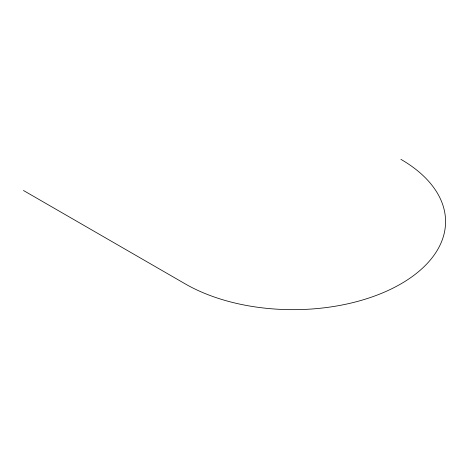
<?xml version="1.0" encoding="UTF-8"?>
<svg xmlns="http://www.w3.org/2000/svg" width="469" height="469" viewBox="0 0 469 469"><rect width="100%" height="100%" fill="white"/><g stroke="black" fill="none" stroke-linecap="round" stroke-linejoin="round"><path stroke-width="0.7" d="M23.45 190.478L185.214 283.874A152.513 88.055 0 0 0 400.907 283.874A152.513 88.055 0 0 0 400.907 159.349"/></g></svg>
